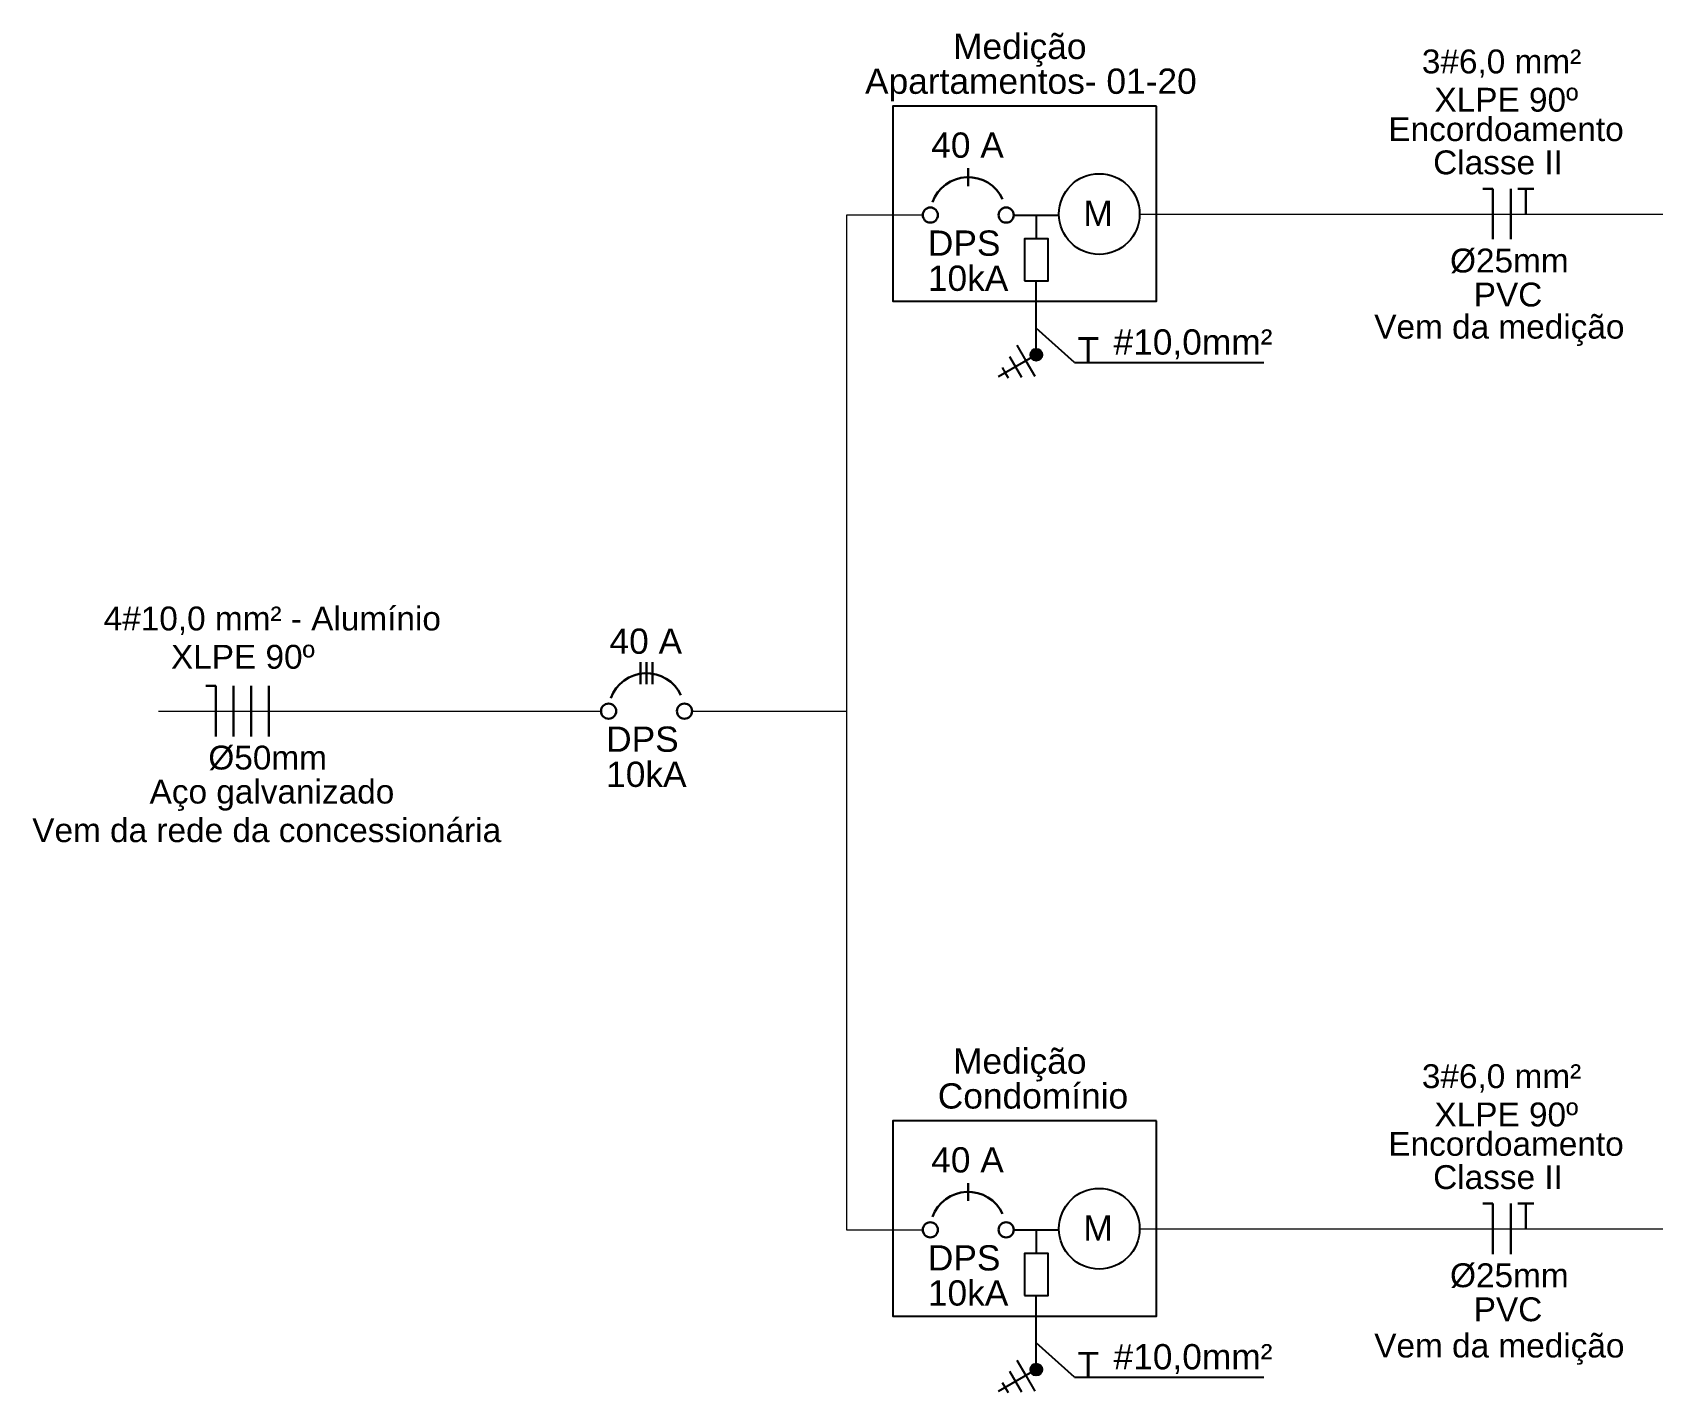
# Model space of a CAD drawing. Header units: millimetres. Extents: x 412 to 646, y 331 to 411.
# Drawn here: x 465.93 to 472.72, y 366.45 to 372.15 of the extents above; entities that cross this region are included whole.
import ezdxf

# ---------------------------------------------------------------- set-up
doc = ezdxf.new("R2010")
doc.units = ezdxf.units.MM
doc.linetypes.add('CONTINU', pattern=[0])
for name, color, linetype in [('Chamada', 4, 'Continuous'), ('Elétrico', 5, 'Continuous'), ('Fiação', 5, 'Continuous'), ('Texto - Elétrica', 3, 'Continuous')]:
    doc.layers.add(name, color=color, linetype=linetype)
for name, color, linetype, lineweight in [('DI-Disjuntor', 1, 'Continuous', 30), ('DI-Fios', 3, 'Continuous', 30), ('DI-Linhas do diagrama', 9, 'Continuous', 20), ('DI-Textos do diagrama', 7, 'Continuous', 20)]:
    doc.layers.add(name, color=color, linetype=linetype, lineweight=lineweight)
doc.styles.add('ARIAL', font='arial.ttf')

msp = doc.modelspace()

# ---------------------------------------------------------------- hatches: boundary and pattern name
at = {"layer": 'Elétrico'}
for points in [[(470.164365, 370.802175, 1), (470.114365, 370.802175, 1)], [(470.164365, 366.54988, 1), (470.114365, 366.54988, 1)]]:
    msp.add_hatch(color=256, dxfattribs=at).paths.add_polyline_path(points)

# ---------------------------------------------------------------- linework, layer by layer
at = {"layer": 'Chamada'}
for p, q in [((470.300044, 370.770277), (470.139365, 370.913922)), ((470.300044, 370.770277), (471.092077, 370.770277)), ((470.300044, 366.517982), (470.139365, 366.661628)), ((470.300044, 366.517982), (471.092077, 366.517982))]:
    msp.add_line(p, q, dxfattribs=at)
at = {"layer": 'DI-Disjuntor', "linetype": 'Continuous'}
for p, q in [((469.854216, 371.509437), (469.854216, 371.583587)), ((468.481366, 369.421442), (468.481366, 369.514129)), ((468.506366, 369.421442), (468.506366, 369.514129)), ((468.531366, 369.421442), (468.531366, 369.514129)), ((469.854216, 367.257143), (469.854216, 367.331293))]:
    msp.add_line(p, q, dxfattribs=at)
for centre in [(469.695366, 371.387687), (470.013066, 371.387687), (468.347516, 369.308961), (468.665216, 369.308961), (469.695366, 367.135393), (470.013066, 367.135393)]:
    msp.add_circle(centre, 0.03177, dxfattribs=at)
for centre in [(469.854216, 371.387687), (468.506366, 369.308961), (469.854216, 367.135393)]:
    msp.add_arc(centre, 0.15885, 25, 160, dxfattribs=at)
at = {"layer": 'DI-Fios', "linetype": 'Continuous'}
for p, q in [((472.010276, 371.497774), (472.052626, 371.497774)), ((472.052626, 371.285977), (472.052626, 371.497777)), ((472.126726, 371.285975), (472.126726, 371.497775)), ((472.156376, 371.497774), (472.224176, 371.497774)), ((472.190276, 371.391874), (472.190276, 371.497774)), ((466.660076, 369.414859), (466.702426, 369.414859)), ((466.702426, 369.203062), (466.702426, 369.414862)), ((466.776526, 369.203062), (466.776526, 369.414862)), ((466.850626, 369.203062), (466.850626, 369.414862)), ((466.924726, 369.203061), (466.924726, 369.414861)), ((472.010276, 367.245479), (472.052626, 367.245479)), ((472.052626, 367.033682), (472.052626, 367.245482)), ((472.126726, 367.033681), (472.126726, 367.245481)), ((472.156376, 367.245479), (472.224176, 367.245479)), ((472.190276, 367.139579), (472.190276, 367.245479))]:
    msp.add_line(p, q, dxfattribs=at)
at = {"layer": 'DI-Linhas do diagrama'}
for p, q in [((469.663596, 371.387687), (469.343581, 371.387687)), ((469.343581, 371.387687), (469.343581, 367.135393)), ((469.343581, 367.135393), (469.663596, 367.135393))]:
    msp.add_line(p, q, dxfattribs=at)
at = {"layer": 'DI-Linhas do diagrama', "linetype": 'Continuous'}
for p, q in [((470.572062, 371.391875), (473.718742, 371.391875)), ((466.461848, 369.308961), (468.315746, 369.308961)), ((468.696986, 369.308961), (469.343581, 369.308961)), ((470.572062, 367.139581), (473.718742, 367.139581))]:
    msp.add_line(p, q, dxfattribs=at)
at = {"layer": 'Elétrico', "linetype": 'Continuous'}
for p, q in [((470.044836, 371.387687), (470.233894, 371.387687)), ((470.044836, 367.135393), (470.233894, 367.135393))]:
    msp.add_line(p, q, dxfattribs=at)
at = {"layer": 'Elétrico'}
for p, q in [((470.058054, 370.841832), (470.095554, 370.77688)), ((470.139365, 370.802175), (469.979539, 370.709899)), ((469.99655, 370.74836), (470.008951, 370.72688)), ((470.027302, 370.795096), (470.052253, 370.75188)), ((470.052253, 370.75188), (470.077203, 370.708664)), ((470.095554, 370.77688), (470.133054, 370.711928)), ((470.008951, 370.72688), (470.021353, 370.7054)), ((470.139365, 366.54988), (469.979539, 366.457605)), ((470.027302, 366.542802), (470.052253, 366.499586)), ((470.058054, 366.589538), (470.095554, 366.524586)), ((469.99655, 366.496066), (470.008951, 366.474586)), ((470.008951, 366.474586), (470.021353, 366.453106)), ((470.052253, 366.499586), (470.077203, 366.45637)), ((470.095554, 366.524586), (470.133054, 366.459634))]:
    msp.add_line(p, q, dxfattribs=at)
for centre in [(470.139365, 370.802175), (470.139365, 366.54988)]:
    msp.add_circle(centre, 0.025, dxfattribs=at)
at = {"layer": 'Fiação'}
for p, q in [((470.139365, 371.387687), (470.139365, 371.287687)), ((470.139365, 370.802175), (470.139365, 371.112687)), ((470.139365, 367.135393), (470.139365, 367.035393)), ((470.139365, 366.54988), (470.139365, 366.860393))]:
    msp.add_line(p, q, dxfattribs=at)
for points in [[(470.642851, 371.843847), (469.537739, 371.843847), (469.537739, 371.026368), (470.642851, 371.026368)], [(470.089365, 371.112687), (470.189365, 371.112687), (470.189365, 371.287687), (470.089365, 371.287687)], [(470.642851, 367.591553), (469.537739, 367.591553), (469.537739, 366.774074), (470.642851, 366.774074)], [(470.089365, 366.860393), (470.189365, 366.860393), (470.189365, 367.035393), (470.089365, 367.035393)]]:
    msp.add_lwpolyline(points, close=True, dxfattribs=at)
for centre in [(470.402952, 371.391875), (470.402952, 367.139581)]:
    msp.add_circle(centre, 0.16911, dxfattribs=at)

# ---------------------------------------------------------------- texts
at = {"layer": 'DI-Textos do diagrama', "linetype": 'CONTINU', "style": 'ARIAL'}
for s, p in [('3#6,0 mm²', (471.754584, 371.981426)), ('XLPE 90º', (471.807398, 371.820975)), ('Encordoamento', (471.614147, 371.697768)), ('Classe II', (471.80203, 371.55849)), ('%%C25mm', (471.872758, 371.147104)), ('PVC', (471.971971, 371.004538)), ('Vem da medição', (471.555165, 370.869916)), ('4#10,0 mm² - Alumínio', (466.232118, 369.647054)), ('XLPE 90º', (466.514119, 369.486603)), ('%%C50mm', (466.670759, 369.064189)), ('Aço galvanizado', (466.424619, 368.921623)), ('Vem da rede da concessionária', (465.932942, 368.75998)), ('3#6,0 mm²', (471.754584, 367.729132)), ('XLPE 90º', (471.807398, 367.568681)), ('Encordoamento', (471.614147, 367.445474)), ('Classe II', (471.80203, 367.306196)), ('%%C25mm', (471.872758, 366.894809)), ('PVC', (471.971971, 366.752243)), ('Vem da medição', (471.555165, 366.60027))]:
    msp.add_text(s, height=0.1, dxfattribs=at).set_placement(p)
at = {"layer": 'Texto - Elétrica', "linetype": 'CONTINU', "style": 'ARIAL'}
for s, p in [('Medição', (469.790649, 372.041617)), ('Apartamentos- 01-20', (469.421778, 371.895734)), ('M', (470.336362, 371.341963)), ('DPS', (469.685046, 371.217136)), ('10kA', (469.685046, 371.070017)), ('#10,0mm²', (470.462958, 370.802873)), ('T', (470.311623, 370.770332)), ('DPS', (468.337196, 369.138409)), ('10kA', (468.337196, 368.991291)), ('Medição', (469.790649, 367.789323)), ('Condomínio', (469.7267, 367.643439)), ('M', (470.336362, 367.089668)), ('DPS', (469.685046, 366.964841)), ('10kA', (469.685046, 366.817723)), ('T', (470.311623, 366.518037)), ('#10,0mm²', (470.462958, 366.550578))]:
    msp.add_text(s, height=0.1059, dxfattribs=at).set_placement(p)
at = {"layer": 'Texto - Elétrica', "linetype": 'Continuous', "style": 'ARIAL'}
for p in [(469.699092, 371.627813), (468.351241, 369.549086), (469.699092, 367.375518)]:
    msp.add_text('40 A', height=0.1059, dxfattribs=at).set_placement(p)

doc.saveas('drawing.dxf')
